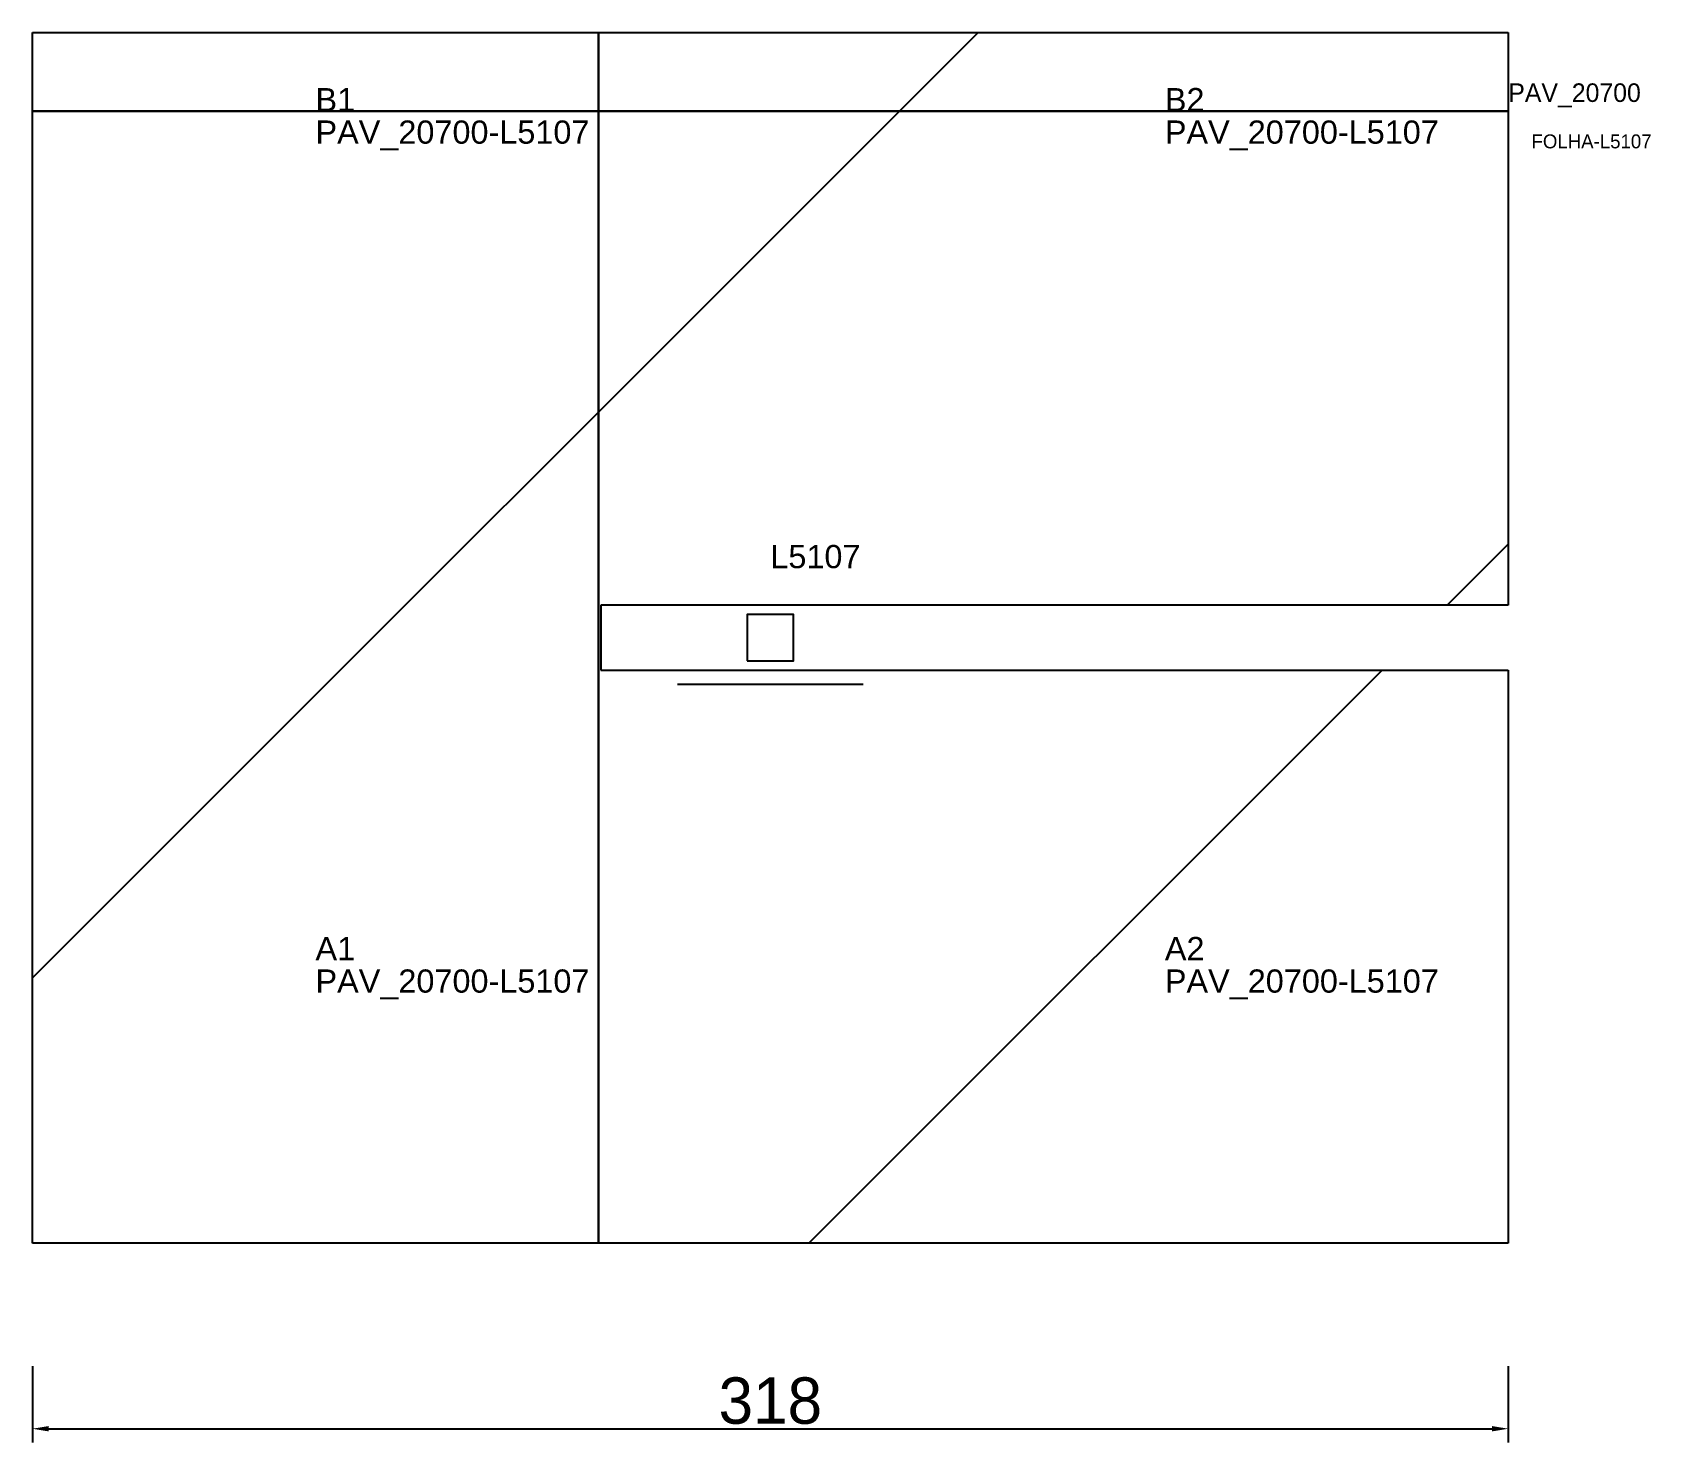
# Model space of a CAD drawing. Header units: metres. Extents: x 222 to 571, y -102 to 202.
import ezdxf

# ---------------------------------------------------------------- set-up
doc = ezdxf.new("R2010")
doc.units = ezdxf.units.M
for name, color, linetype in [('3', 3, 'CONTINUOUS'), ('AUX00', 7, 'CONTINUOUS'), ('COTA', 241, 'CONTINUOUS'), ('FOLHA', 255, 'CONTINUOUS'), ('Hachura', 251, 'CONTINUOUS'), ('NOMENCLATURA', 7, 'CONTINUOUS'), ('Nível', 160, 'CONTINUOUS'), ('Painéis', 200, 'CONTINUOUS'), ('Pilares', 5, 'CONTINUOUS'), ('SARR_2.2x7', 40, 'CONTINUOUS')]:
    doc.layers.add(name, color=color, linetype=linetype)
doc.styles.add('ARIAL', font='Arial.ttf')
doc.styles.add('STR_STANDARD', font='arial.ttf')
doc.dimstyles.new('EZ DXF', dxfattribs={"dimtxt": 10, "dimasz": 3.5, "dimexe": 3, "dimexo": 1.5, "dimgap": 1, "dimtad": 1, "dimdec": 1, "dimdsep": 46, "dimcen": 2.5, "dimazin": 3, "dimtfac": 1, "dimtmove": 0, "dimatfit": 3})

msp = doc.modelspace()

# ---------------------------------------------------------------- hatches: boundary and pattern name
at = {"layer": 'Hachura'}
h = msp.add_hatch(dxfattribs=at)
h.set_pattern_fill('ANSI31', scale=50)
h.paths.add_polyline_path([(540.2, 201.5), (540.2, 78), (344.7, 78), (344.7, 64), (540.2, 64), (540.2, -59.5), (222.2, -59.5), (222.2, 201.5)])
h = msp.add_hatch(dxfattribs=at)
h.set_pattern_fill('ANSI31', scale=50)
h.paths.add_polyline_path([(540.2, 201.5), (540.2, 78), (344.7, 78), (344.7, 64), (540.2, 64), (540.2, -59.5), (222.2, -59.5), (222.2, 201.5)])

# ---------------------------------------------------------------- linework, layer by layer
at = {"layer": '3'}
for points in [[(344.2, -59.5), (344.2, 201.5)], [(344.2, -59.5), (344.2, 201.5)], [(222.2, 184.5), (540.2, 184.5)], [(222.2, 184.5), (540.2, 184.5)]]:
    msp.add_lwpolyline(points, close=True, dxfattribs=at)
at = {"layer": 'Painéis', "color": 200}
for p, q in [((222.2, -59.5), (222.2, 201.5)), ((222.2, 201.5), (540.2, 201.5)), ((222.2, -59.5), (222.2, 201.5)), ((222.2, 201.5), (540.2, 201.5)), ((540.2, 201.5), (540.2, 78)), ((540.2, 201.5), (540.2, 78)), ((540.2, 78), (344.7, 78)), ((344.7, 78), (344.7, 64)), ((540.2, 78), (344.7, 78)), ((344.7, 78), (344.7, 64)), ((344.7, 64), (540.2, 64)), ((344.7, 64), (540.2, 64)), ((540.2, 64), (540.2, -59.5)), ((540.2, 64), (540.2, -59.5)), ((540.2, -59.5), (222.2, -59.5)), ((540.2, -59.5), (222.2, -59.5))]:
    msp.add_line(p, q, dxfattribs=at)
at = {"layer": 'Pilares'}
msp.add_lwpolyline([(376.2, 66), (386.2, 66), (386.2, 76), (376.2, 76)], close=True, dxfattribs=at)
msp.add_lwpolyline([(376.2, 66), (386.2, 66), (386.2, 76), (376.2, 76)], close=True, dxfattribs=at)
at = {"layer": 'SARR_2.2x7'}
msp.add_line((361.2, 61), (401.2, 61), dxfattribs=at)
msp.add_line((361.2, 61), (401.2, 61), dxfattribs=at)

# ---------------------------------------------------------------- texts
at = {"layer": '3', "style": 'STR_STANDARD'}
for s, p in [('B1', (283.2, 184.5)), ('B1', (283.2, 184.5)), ('B2', (466.2, 184.5)), ('B2', (466.2, 184.5)), ('A1', (283.2, 1.5)), ('A1', (283.2, 1.5)), ('A2', (466.2, 1.5)), ('A2', (466.2, 1.5))]:
    msp.add_text(s, height=5, dxfattribs=at).set_placement(p)
at = {"layer": 'AUX00', "style": 'STR_STANDARD'}
for p in [(283.2, 177.5), (283.2, 177.5), (466.2, 177.5), (466.2, 177.5), (283.2, -5.5), (283.2, -5.5), (466.2, -5.5), (466.2, -5.5)]:
    msp.add_text('PAV_20700-L5107', height=5, dxfattribs=at).set_placement(p)
at = {"layer": 'FOLHA'}
msp.add_text('FOLHA-L5107', height=3, dxfattribs=at).set_placement((545.2, 176.5))
msp.add_text('FOLHA-L5107', height=3, dxfattribs=at).set_placement((545.2, 176.5))
at = {"layer": 'NOMENCLATURA', "insert": (381.2, 91), "char_height": 5, "attachment_point": 1, "style": 'ARIAL'}
msp.add_mtext('L5107', dxfattribs=at)
msp.add_mtext('L5107', dxfattribs=at)
at = {"layer": 'Nível'}
msp.add_text('PAV_20700', height=4, dxfattribs=at).set_placement((540.2, 186.5))
msp.add_text('PAV_20700', height=4, dxfattribs=at).set_placement((540.2, 186.5))

# ---------------------------------------------------------------- dimensions: what is measured, and where the dimension line sits
at = {"layer": 'COTA'}
msp.add_linear_dim(base=(222.2, -99.5), p1=(222.2, -84.5), p2=(540.2, -84.5), dimstyle='EZ DXF', dxfattribs=at).render()
msp.add_linear_dim(base=(222.2, -99.5), p1=(222.2, -84.5), p2=(540.2, -84.5), dimstyle='EZ DXF', dxfattribs=at).render()

doc.saveas('drawing.dxf')
